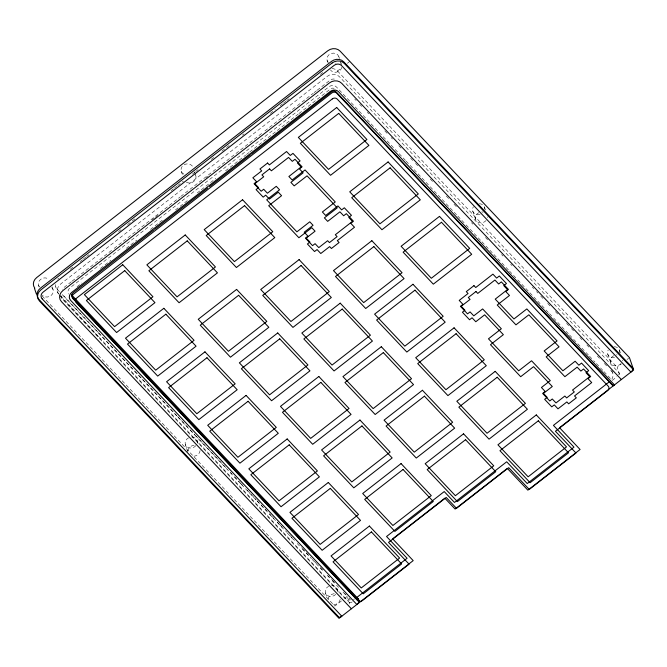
<?xml version="1.0" encoding="UTF-8"?>
<svg xmlns="http://www.w3.org/2000/svg" width="667" height="667" viewBox="0 0 667 667"><rect width="100%" height="100%" fill="white"/><g stroke="black" fill="none" stroke-linecap="round" stroke-linejoin="round"><path stroke-width="0.5" stroke-dasharray="3.33 2.5" d="M77.055 286.735L81.899 282.958M100.459 268.476L110.947 260.288M126.28 248.316L136.768 240.128M150.484 229.423L163.39 219.351M175.496 209.905L189.211 199.191M197.282 192.896L199.7 191.012M201.317 189.745L215.841 178.414M225.521 170.852L245.689 155.111M246.498 154.477L248.916 152.593M249.725 151.959L298.141 114.174M298.941 113.54L330.407 88.978A3.51 3.06 -19 0 1 334.117 88.361M70.185 269.318L74.287 266.125M80.032 261.647L82.491 259.73M83.308 259.096L85.768 257.179M86.593 256.537L89.053 254.619M118.576 231.616L121.035 229.706M127.597 224.587L134.976 218.843M171.06 190.729L173.52 188.811M174.345 188.169L176.805 186.251M177.622 185.618L183.367 181.141M192.388 174.112L194.847 172.194M195.664 171.561L198.124 169.643M211.247 159.421L213.707 157.504M221.911 151.109L229.29 145.364M242.413 135.143L244.055 133.859M270.302 113.415L275.221 109.58M280.14 105.745L282.6 103.835M283.417 103.193L285.885 101.276M286.702 100.634L289.161 98.716M320.327 74.437L322.786 72.52M331.991 68.518A8.829 7.696 -18.8 0 1 337.494 70.985L341.596 67.784M347.34 63.315L349.8 61.397M71.311 281.757L63.382 287.936A5.269 4.586 -18.8 0 0 62.189 289.22M72.103 281.14L113.357 248.999M114.149 248.382L179.99 197.09M180.782 196.465L263.282 132.191M264.874 130.957L296.598 106.236M297.399 105.619L313.265 93.255M314.057 92.638L316.433 90.787M317.225 90.17L329.923 80.282A5.269 4.586 -18.8 0 1 335.017 79.206M152.084 219.968L154.552 218.042M155.369 217.409L157.837 215.483M206.32 177.714L207.962 176.438M619.668 374.621L617.15 367.234L621.252 364.04M626.997 359.563L628.639 358.287M612.239 380.407L616.925 376.755M341.437 600.934L334.867 606.061L40.937 294.697M344.722 598.374L347.19 596.456L341.479 590.403M337.494 70.985L617.15 367.234M354.744 99.024L356.145 100.5M359.638 104.21L361.739 106.428M367.334 112.356L368.726 113.832M384.809 130.865L387.602 133.834M391.104 137.535L392.496 139.019M398.791 145.681L401.592 148.641M410.68 158.271L412.773 160.497M415.574 163.457L417.667 165.674M430.257 179.006L433.05 181.974M446.331 196.048L449.133 199.008M454.027 204.194L456.82 207.154M471.502 222.703L472.903 224.187M485.484 237.519L487.585 239.745M501.567 254.552L502.968 256.036M510.655 264.182L512.056 265.666M532.333 287.143L533.725 288.619M536.526 291.587L537.919 293.063M540.72 296.031L543.513 298.991M547.707 303.435L550.508 306.395M555.403 311.581L558.896 315.283M566.583 323.428L568.684 325.654M571.477 328.614L573.578 330.84M579.873 337.502L581.966 339.728M586.86 344.914L588.961 347.132M597.349 356.02L599.45 358.246M604.344 363.423L607.137 366.391M610.63 370.093L612.731 372.311M98.049 332.224L62.506 294.564A5.269 4.586 -18.8 0 1 62.364 294.389M98.749 332.958L134.292 370.61M134.992 371.352L176.805 415.649M177.505 416.391L189.353 428.939M190.053 429.681L194.931 434.851M195.623 435.584L227.689 469.551M230.474 472.503L231.866 473.979M234.659 476.93L239.536 482.099M240.237 482.841L243.713 486.526M247.199 490.22L256.261 499.816M256.962 500.558L266.717 510.897M269.501 513.848L270.902 515.324M271.594 516.066L274.387 519.018M277.172 521.969L279.265 524.187M279.957 524.921L282.75 527.88M285.534 530.832L286.927 532.308M289.72 535.259L294.597 540.428M302.259 548.549L309.93 556.67M314.807 561.839L316.2 563.315M320.385 567.742L322.478 569.96M328.047 575.871L329.448 577.347M332.233 580.298L334.325 582.516M344.781 593.588L346.173 595.064M348.958 598.016L350.35 599.491M59.396 291.587L57.254 289.311A8.829 7.696 -18.8 0 1 55.378 284.584M62.248 294.614L201.509 442.129M202.218 442.888L240.787 483.733M241.496 484.492L256.495 500.383M257.212 501.134L284.342 529.881M287.202 532.908L294.347 540.478M297.199 543.505L301.484 548.041M302.201 548.799L311.481 558.629M312.198 559.388L322.911 570.735M327.197 575.271L331.482 579.815M332.191 580.573L335.759 584.35M336.476 585.109L338.619 587.377M59.205 295.064L349.541 602.66M405.444 160.388L336.51 87.052A5.453 4.744 -18.8 0 0 328.914 86.818L70.218 287.619A6.103 5.319 -18.8 0 0 68.326 293.989M406.128 161.122L429.565 186.06M430.257 186.793L449.558 207.329M450.25 208.062L457.145 215.391M457.829 216.125L465.416 224.195M466.1 224.929L469.551 228.589M470.243 229.323L481.266 241.062M481.958 241.796L497.123 257.929M497.815 258.663L501.259 262.331M501.951 263.065L505.394 266.733M506.086 267.467L508.846 270.393M509.53 271.127L517.117 279.198M517.8 279.932L521.252 283.6M521.944 284.334L537.102 300.467M537.794 301.201L541.245 304.869M541.929 305.603L545.381 309.263M546.065 309.997L548.824 312.931M549.516 313.665L552.96 317.334M553.652 318.067L557.095 321.736M557.787 322.469L560.547 325.404M561.922 326.872L565.366 330.532M566.058 331.266L568.818 334.2M569.501 334.934L572.953 338.603M573.637 339.336L577.088 343.005M577.78 343.738L581.224 347.399M581.916 348.132L585.359 351.801M586.051 352.535L588.803 355.469M589.495 356.203L592.938 359.872M593.63 360.605L595.014 362.073M596.39 363.54L599.833 367.2M600.525 367.934L603.285 370.869M603.968 371.602L607.42 375.271M608.104 376.005L611.556 379.673M60.814 295.89L100.625 338.936M58.721 293.622L57.645 292.421L55.703 286.718M619.493 350.25L620.418 352.993M607.737 354.094L610.53 362.306M484.509 207.262L485.434 209.997M472.753 211.105L475.546 219.31M338.844 56.653L339.461 58.471M340.704 62.123L341.637 64.857M327.088 60.489L327.714 62.314M347.515 597.415L349.708 603.843M337.21 589.069L338.761 593.63M194.539 171.936L195.781 175.588M325.463 592.913L327.322 598.382M181.241 171.219L182.483 174.871M197.09 440.629L198.641 445.189M185.334 444.472L187.819 451.767M52.168 286.918L53.093 289.653M38.553 285.293L39.17 287.11M618.701 374.771A3.535 1.609 -43.3 0 0 619.109 372.978L339.453 76.73A8.829 7.696 -18.8 0 0 327.205 76.355L60.664 284.009A8.829 7.696 -18.8 0 0 58.479 294.147M57.746 279.123A8.829 7.696 -18.8 0 1 58.704 278.264M352.193 601.892A3.535 1.609 -43.3 0 1 349.149 602.201M622.503 360.18A6.178 5.386 -18.8 0 1 622.403 360.955M621.119 363.498A6.178 5.386 -18.8 0 1 611.614 364.115A6.178 5.386 -18.8 0 1 613.74 355.678M616.258 354.944A6.178 5.386 -18.8 0 1 617.125 354.911M614.332 346.707A6.178 5.386 -18.8 0 1 619.61 352.751M614.632 357.479A6.178 5.386 -18.8 0 1 608.688 355.761A6.178 5.386 -18.8 0 1 608.187 350.083M340.195 599.383A6.178 5.386 -18.8 0 1 332.558 604.585M328.031 599.4A6.178 5.386 -18.8 0 1 335.284 593.755M331.624 585.518A6.178 5.386 -18.8 0 1 337.394 591.179M335.759 594.422A6.178 5.386 -18.8 0 1 326.405 594.58A6.178 5.386 -18.8 0 1 328.664 586.285M51.734 287.569A6.178 5.386 -18.8 0 1 51.167 295.439A6.178 5.386 -18.8 0 1 42.421 295.314M39.37 286.81A6.178 5.386 -18.8 0 1 40.654 279.365A6.178 5.386 -18.8 0 1 48.941 279.356M341.754 67.359A6.178 5.386 -18.8 0 1 336.777 72.078A6.178 5.386 -18.8 0 1 330.473 69.91M340.27 62.765A6.178 5.386 -18.8 0 1 340.812 63.34M328.447 62.581A6.178 5.386 -18.8 0 1 330.899 53.593A6.178 5.386 -18.8 0 1 339.061 58.362M336.018 63.065A6.178 5.386 -18.8 0 1 335.634 63.273M200.1 450.558A6.178 5.386 -18.8 0 1 192.43 456.153M187.911 450.967A6.178 5.386 -18.8 0 1 195.998 445.456M191.929 437.085A6.178 5.386 -18.8 0 1 197.274 442.738M195.923 445.664A6.178 5.386 -18.8 0 1 186.418 446.29A6.178 5.386 -18.8 0 1 188.544 437.852M487.527 216.8A6.178 5.386 -18.8 0 1 487.485 217.575M486.135 220.502A6.178 5.386 -18.8 0 1 476.63 221.127A6.178 5.386 -18.8 0 1 478.756 212.69M481.707 211.923A6.178 5.386 -18.8 0 1 482.574 211.948M479.348 203.71A6.178 5.386 -18.8 0 1 484.692 209.371M483.05 212.606A6.178 5.386 -18.8 0 1 482.741 212.906M480.073 214.374A6.178 5.386 -18.8 0 1 473.703 212.773A6.178 5.386 -18.8 0 1 473.412 206.737M195.573 175.046A6.178 5.386 -18.8 0 1 193.513 181.641A6.178 5.386 -18.8 0 1 186.026 182.008M183.942 174.195A6.178 5.386 -18.8 0 1 183.508 165.166A6.178 5.386 -18.8 0 1 193.046 167.559M611.581 370.894A8.829 7.696 -18.8 0 1 611.872 379.156M60.855 295.373A8.829 7.696 -18.8 0 0 62.706 299.516L344.014 597.507A8.829 7.696 -18.8 0 0 350.158 599.992M354.594 598.933A8.829 7.696 -18.8 0 1 353.377 599.441"/><path stroke-width="1" d="M153.769 230.082L73.028 292.896A3.51 3.06 -18.7 0 0 72.453 297.307L359.046 600.725A3.535 1.609 -43.3 0 1 356.862 604.502L70.669 300.392A6.37 5.544 -18.8 0 1 71.744 292.388L330.307 91.437M154.577 229.448L207.862 187.994M209.48 186.735L250.659 154.694M251.467 154.069L331.399 91.879A3.51 3.06 -18.7 0 1 336.293 92.038L612.815 385.151A1.768 0.809 -43.3 0 0 614.465 384.901L338.536 91.696A5.903 5.136 -18.8 0 0 330.323 91.454M609.738 381.499L553.435 425.371L573.987 447.148L527.255 483.558L506.695 461.781L454.494 502.451L444.222 491.571L386.543 536.51L407.095 558.279L356.253 597.89A8.829 7.696 -18.8 0 1 355.728 598.274M42.163 298.799A5.269 4.586 -18.8 0 1 43.038 292.188L334.2 65.333A5.269 4.586 -18.8 0 1 341.529 65.566L630.907 372.094A3.535 1.609 -43.3 0 0 633.091 368.317L343.722 61.781A8.829 7.696 -18.8 0 0 331.482 61.406L40.312 288.252A8.829 7.696 -18.8 0 0 38.853 299.3L338.494 616.725A3.535 1.609 -43.3 0 0 341.796 616.233L42.154 298.808M621.344 379.548L341.687 83.3A8.829 7.696 -18.8 0 0 329.44 82.916L62.898 290.57A8.829 7.696 -18.8 0 0 61.439 301.626L351.384 608.771M613.098 385.968L336.677 93.147A3.535 3.077 -18.8 0 0 331.774 92.996L73.478 294.23A3.535 3.077 -18.8 0 0 72.903 298.649L359.605 602.368M71.636 294.939L358.487 599.083L359.046 600.725M633.091 368.317L629.456 357.645L340.095 51.109A8.829 7.696 -18.8 0 0 327.847 50.734L36.677 277.58A8.829 7.696 -18.8 0 0 34.834 288.194M34.584 288.711L36.402 294.039M357.287 598.541A3.535 1.609 -43.3 0 1 358.487 599.083M332.041 63.048L40.87 289.895A8.829 7.696 -18.8 0 0 39.411 300.942L339.061 618.367L413.19 560.613L392.638 538.844L444.831 498.174L455.102 509.054L507.312 468.384L527.864 490.162L580.082 449.483L559.53 427.705L633.65 369.96L344.28 63.423A8.829 7.696 -18.8 0 0 332.041 63.048M332.299 98.916L76.738 298.016A3.535 3.077 -18.8 0 0 76.155 302.434L357.47 600.433A3.535 3.077 -18.8 0 0 362.364 600.583L409.104 564.174L388.544 542.396L446.223 497.465L456.495 508.346L508.704 467.675L529.256 489.453L575.996 453.043L555.436 431.266L607.637 390.595A3.535 3.077 -18.8 0 0 608.221 386.176L337.194 99.066A3.535 3.077 -18.8 0 0 332.299 98.916M122.745 264.741L84.376 294.631L114.591 326.638L152.951 296.748L122.745 264.741M124.746 270.635L86.376 300.525L116.592 332.533L154.961 302.643L124.746 270.635M336.702 107.495L298.332 137.394L328.548 169.393L366.917 139.503L336.702 107.495M267.6 163.023L259.93 169.001L261.706 170.885L252.851 177.781L256.578 181.724L254.052 183.692L261.181 191.237L263.698 189.27L267.425 193.213L276.271 186.318L279.565 189.803L266.683 199.833L296.898 231.841L309.78 221.803L313.065 225.296L304.219 232.191L307.937 236.135L305.419 238.102L312.54 245.648L315.066 243.68L318.784 247.615L327.639 240.72L329.415 242.613L337.085 236.635L335.309 234.742L352.493 221.361L348.774 217.417L351.459 215.324L344.33 207.779L341.646 209.872L337.927 205.928L325.671 215.474L322.378 211.981L335.268 201.951L305.052 169.943L292.171 179.982L288.878 176.497L301.125 166.95L297.407 163.006L300.092 160.914L292.971 153.368L290.287 155.461L286.56 151.517L269.376 164.907L267.6 163.023M338.711 113.39L300.342 143.28L330.549 175.288L368.918 145.398L338.711 113.39M269.601 168.909L261.931 174.887L263.715 176.78L254.861 183.675L258.588 187.619L256.061 189.586L263.182 197.132L265.708 195.164L269.426 199.108L278.281 192.204L281.574 195.698L268.693 205.728L298.899 237.735L311.781 227.697L315.074 231.182L306.22 238.086L309.947 242.029L307.42 243.997L314.549 251.534L317.067 249.575L320.785 253.51L329.64 246.615L331.424 248.508L339.094 242.53L337.31 240.637L354.494 227.255L350.775 223.312L353.46 221.219L346.34 213.673L343.655 215.766L339.928 211.823L327.68 221.369L324.387 217.876L337.269 207.846L307.062 175.838L294.18 185.876L290.887 182.391L303.135 172.845L299.416 168.901L302.101 166.808L294.981 159.263L292.296 161.356L288.569 157.412L271.386 170.802L269.601 168.909M185.226 234.959L146.857 264.849L177.063 296.857L215.433 266.967L185.226 234.959M187.227 240.854L148.866 270.744L179.073 302.751L217.442 272.853L187.227 240.854M242.571 199.733L204.202 229.623L234.409 261.622L272.778 231.732L242.571 199.733M244.572 205.628L206.203 235.518L236.418 267.517L274.787 237.627L244.572 205.628M163.849 308.296L125.488 338.186L155.703 370.193L194.064 340.303L163.849 308.296M165.858 314.19L127.489 344.08L157.704 376.088L196.073 346.198L165.858 314.19M388.094 161.939L349.725 191.829L379.932 223.829L418.301 193.939L388.094 161.939M390.095 167.826L351.726 197.724L381.941 229.723L420.31 199.833L390.095 167.826M236.61 289.395L198.241 319.285L228.456 351.292L266.825 321.402L236.61 289.395M238.619 295.289L200.25 325.179L230.465 357.187L268.834 327.297L238.619 295.289M299.099 259.613L260.73 289.503L290.937 321.511L329.306 291.612L299.099 259.613M301.1 265.508L262.731 295.398L292.946 327.397L331.316 297.507L301.1 265.508M204.961 351.842L166.592 381.732L196.807 413.74L235.176 383.85L204.961 351.842M206.97 357.737L168.601 387.627L198.816 419.635L237.185 389.745L206.97 357.737M371.861 240.712L333.492 270.61L363.698 302.61L402.068 272.72L371.861 240.712M373.862 246.607L335.493 276.497L365.708 308.504L404.077 278.614L373.862 246.607M277.722 332.95L239.353 362.84L269.568 394.847L307.937 364.949L277.722 332.95M279.731 338.836L241.362 368.734L271.577 400.742L309.947 370.844L279.731 338.836M439.478 216.375L401.109 246.265L431.324 278.272L469.693 248.374L439.478 216.375M441.487 222.269L403.118 252.159L433.325 284.159L471.694 254.269L441.487 222.269M340.203 303.16L301.843 333.05L332.049 365.057L370.418 335.168L340.203 303.16M342.213 309.054L303.844 338.944L334.059 370.952L372.428 341.062L342.213 309.054M246.073 395.398L207.704 425.288L237.919 457.287L276.288 427.397L246.073 395.398M248.082 401.284L209.713 431.174L239.928 463.181L278.297 433.292L248.082 401.284M412.965 284.267L374.604 314.157L404.811 346.156L443.18 316.266L412.965 284.267M414.974 290.162L376.605 320.052L406.82 352.051L445.189 322.161L414.974 290.162M318.834 376.496L280.465 406.386L310.68 438.394L349.049 408.504L318.834 376.496M320.844 382.391L282.475 412.281L312.69 444.289L351.059 414.399L320.844 382.391M381.316 346.715L342.946 376.605L373.161 408.604L411.531 378.714L381.316 346.715M383.325 352.601L344.956 382.499L375.171 414.499L413.532 384.609L383.325 352.601M473.962 285.643L466.283 291.621L468.059 293.505L459.213 300.408L462.931 304.352L460.413 306.311L467.534 313.857L470.06 311.898L473.778 315.841L482.633 308.938L501.351 328.773L488.469 338.811L518.684 370.81L531.566 360.78L550.283 380.607L541.429 387.502L545.156 391.446L542.63 393.413L549.758 400.959L552.276 398.991L556.003 402.935L564.857 396.04L566.633 397.924L574.304 391.946L572.528 390.062L589.703 376.68L585.985 372.736L588.669 370.644L581.549 363.098L578.856 365.191L575.137 361.247L562.89 370.794L544.164 350.959L557.053 340.92L526.838 308.921L513.957 318.959L495.231 299.124L507.487 289.578L503.76 285.634L506.453 283.542L499.325 275.996L496.64 278.089L492.913 274.145L475.738 287.527L473.962 285.643M475.963 291.537L468.292 297.515L470.068 299.4L461.214 306.295L464.941 310.247L462.414 312.206L469.543 319.751L472.061 317.784L475.788 321.736L484.642 314.832L503.36 334.667L490.478 344.706L520.685 376.705L533.567 366.667L552.293 386.501L543.438 393.397L547.165 397.34L544.639 399.308L551.759 406.853L554.285 404.886L558.004 408.829L566.858 401.934L568.634 403.818L576.313 397.84L574.537 395.956L591.712 382.575L587.994 378.631L590.679 376.538L583.558 368.984L580.865 371.085L577.147 367.142L564.891 376.68L546.173 356.853L559.054 346.815L528.848 314.807L515.958 324.846L497.24 305.019L509.488 295.473L505.769 291.529L508.454 289.436L501.334 281.891L498.649 283.984L494.922 280.04L477.747 293.422L475.963 291.537M287.185 438.944L248.816 468.834L279.031 500.842L317.4 470.952L287.185 438.944M289.195 444.839L250.825 474.729L281.04 506.737L319.401 476.847L289.195 444.839M454.077 327.814L415.708 357.704L445.923 389.711L484.292 359.813L454.077 327.814M456.086 333.708L417.717 363.598L447.924 395.606L486.293 365.708L456.086 333.708M359.947 420.043L321.577 449.942L351.792 481.941L390.162 452.051L359.947 420.043M361.948 425.938L323.587 455.828L353.793 487.835L392.163 457.946L361.948 425.938M422.428 390.262L384.059 420.152L414.274 452.159L452.643 422.261L422.428 390.262M424.437 396.156L386.068 426.046L416.275 458.054L454.644 428.156L424.437 396.156M328.297 482.491L289.928 512.381L320.143 544.389L358.504 514.499L328.297 482.491M330.298 488.386L291.938 518.276L322.144 550.283L360.513 520.393L330.298 488.386M495.189 371.361L456.82 401.259L487.035 433.258L525.404 403.368L495.189 371.361M497.198 377.255L458.829 407.153L489.036 439.153L527.405 409.263L497.198 377.255M401.059 463.598L362.69 493.488L392.905 525.496L431.274 495.606L401.059 463.598M403.06 469.493L364.691 499.383L394.906 531.391L433.275 501.492L403.06 469.493M463.54 433.808L425.171 463.707L455.386 495.706L493.747 465.816L463.54 433.808M465.549 439.703L427.18 469.593L457.387 501.601L495.756 471.711L465.549 439.703M369.401 526.046L331.04 555.936L361.256 587.944L399.616 558.054L369.401 526.046M371.411 531.933L333.041 561.831L363.257 593.83L401.626 563.94L371.411 531.933M536.301 414.916L497.932 444.806L528.139 476.805L566.508 446.915L536.301 414.916M538.311 420.81L499.942 450.7L530.148 482.7L568.517 452.81L538.311 420.81"/></g></svg>
